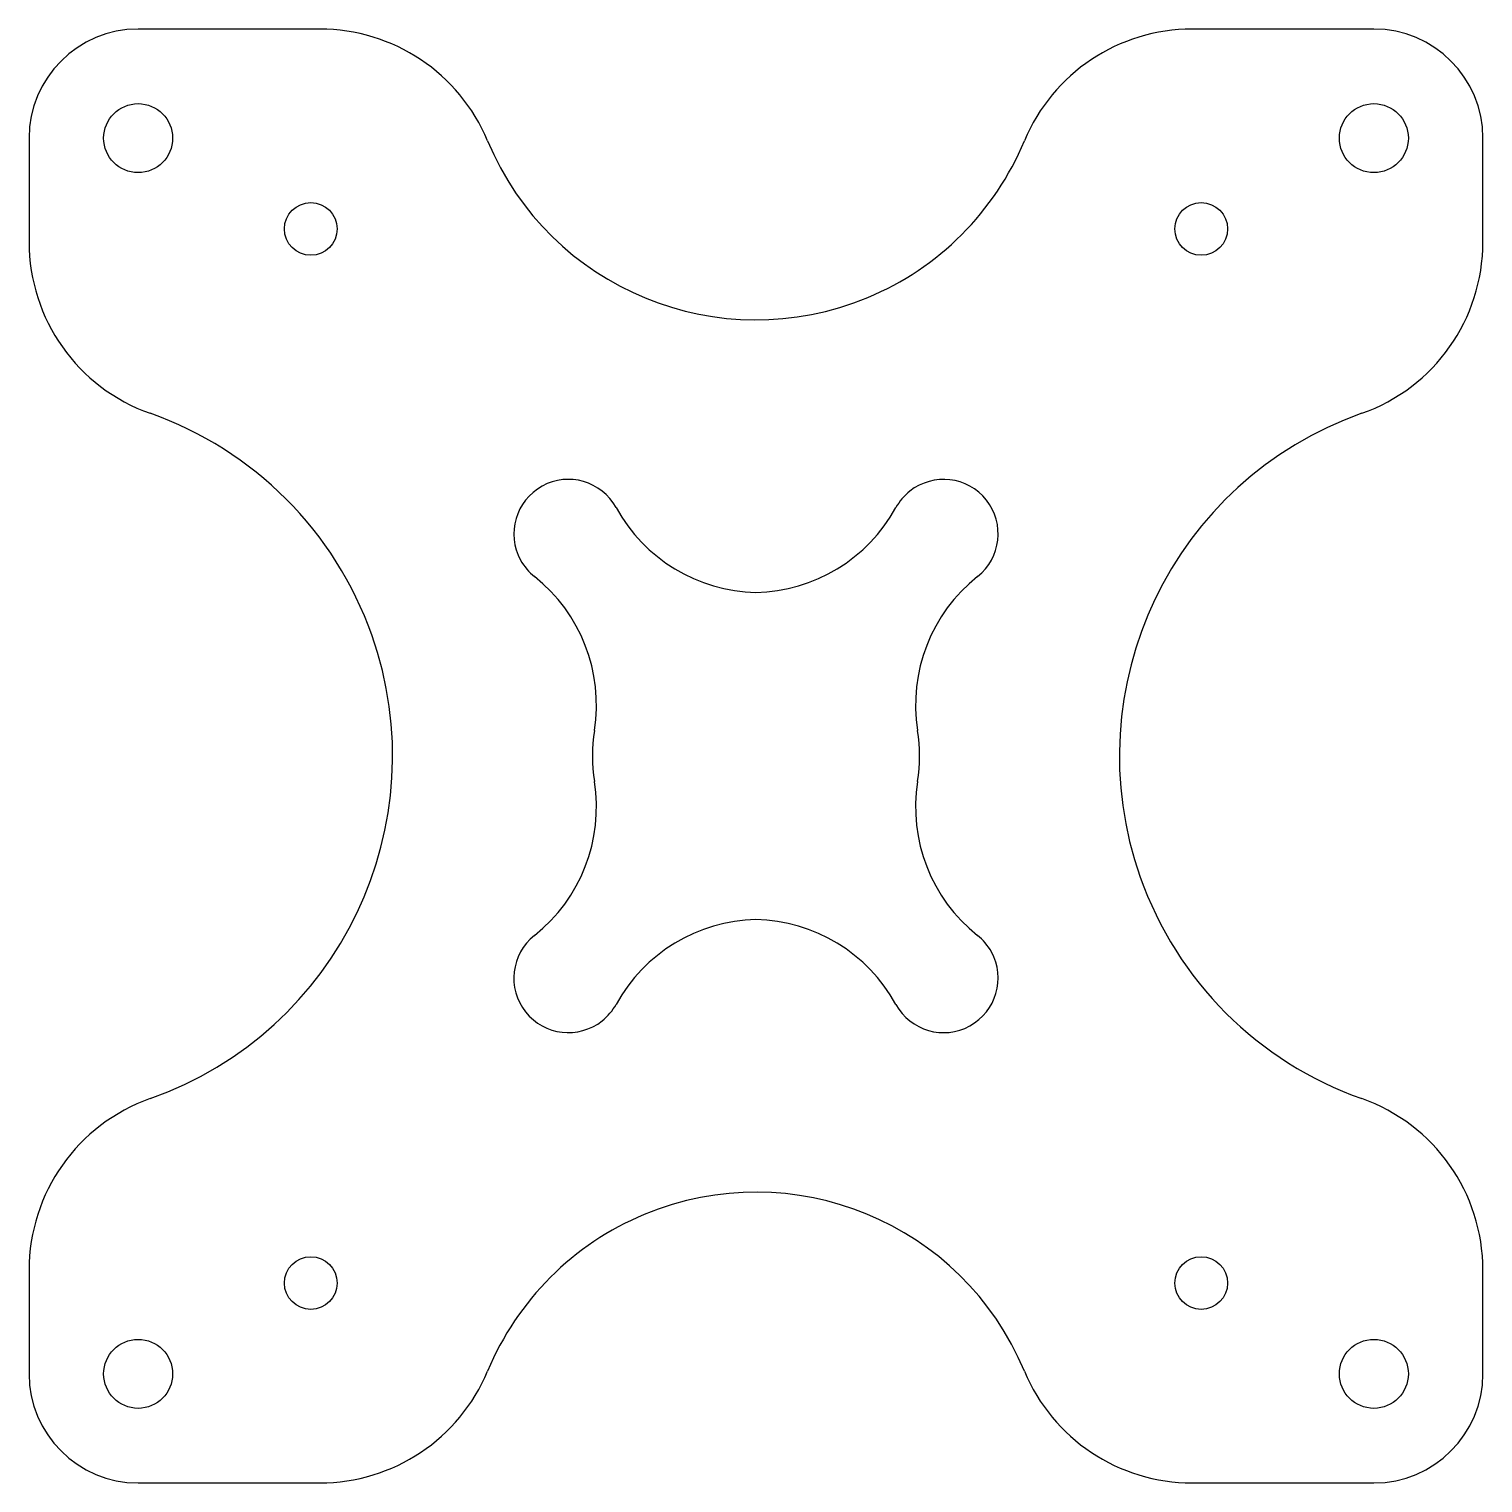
# Model space of a CAD drawing. Header units: inches. Extents: x 14.43 to 17.58, y 7.43 to 10.58.
import ezdxf

# ---------------------------------------------------------------- set-up
doc = ezdxf.new("R2010")
doc.units = ezdxf.units.IN
doc.header["$MEASUREMENT"] = 0
doc.layers.get('0').update_dxf_attribs({"lineweight": 0})

msp = doc.modelspace()

# ---------------------------------------------------------------- linework, layer by layer
at = {"color": 1, "lineweight": 25, "true_color": 0xff0000}
for p, q in [((15.0621, 10.5817), (14.6684, 10.5817)), ((17.3455, 10.5817), (16.9518, 10.5817)), ((14.4321, 10.3455), (14.4321, 10.1205)), ((17.5817, 10.1205), (17.5817, 10.3455)), ((14.4321, 7.8934), (14.4321, 7.6684)), ((17.5817, 7.6684), (17.5817, 7.8934)), ((14.6684, 7.4321), (15.0621, 7.4321)), ((16.9518, 7.4321), (17.3455, 7.4321))]:
    msp.add_line(p, q, dxfattribs=at)
for centre, radius in [((14.6684, 10.3455), 0.0747), ((17.3455, 10.3455), 0.0747), ((15.0424, 10.1487), 0.0571), ((16.9715, 10.1487), 0.0571), ((15.0424, 7.8652), 0.0571), ((16.9715, 7.8652), 0.0571), ((14.6684, 7.6684), 0.0747), ((17.3455, 7.6684), 0.0747)]:
    msp.add_circle(centre, radius, dxfattribs=at)
for points in [[(14.6684, 10.5817), (14.5379, 10.5817), (14.4321, 10.476), (14.4321, 10.3455)], [(15.4255, 10.3395), (15.3643, 10.4862), (15.221, 10.5817), (15.0621, 10.5817)], [(16.9518, 10.5817), (16.7929, 10.5817), (16.6495, 10.4862), (16.5884, 10.3395)], [(17.5817, 10.3455), (17.5817, 10.476), (17.476, 10.5817), (17.3455, 10.5817)], [(14.4321, 10.1205), (14.4321, 9.9537), (14.5373, 9.8049), (14.6946, 9.7493)], [(17.3193, 9.7493), (17.4766, 9.8049), (17.5817, 9.9537), (17.5817, 10.1205)], [(15.7039, 9.545), (15.7649, 9.434), (15.8804, 9.364), (16.0069, 9.3613)], [(16.0069, 9.3613), (16.1335, 9.364), (16.249, 9.434), (16.3099, 9.545)], [(15.657, 9.0624), (15.677, 9.1888), (15.6273, 9.3161), (15.5271, 9.3956)], [(16.4868, 9.3956), (16.3865, 9.3161), (16.3369, 9.1888), (16.3569, 9.0624)], [(15.657, 9.0624), (15.6512, 9.0257), (15.6512, 8.9882), (15.657, 8.9515)], [(16.3569, 8.9515), (16.3627, 8.9882), (16.3627, 9.0257), (16.3569, 9.0624)], [(15.5271, 8.6183), (15.6273, 8.6978), (15.677, 8.8251), (15.657, 8.9515)], [(16.3569, 8.9515), (16.3369, 8.8251), (16.3865, 8.6978), (16.4868, 8.6183)], [(16.0069, 8.6526), (15.8804, 8.6499), (15.7649, 8.5799), (15.7039, 8.4689)], [(16.3099, 8.4689), (16.249, 8.5799), (16.1335, 8.6499), (16.0069, 8.6526)], [(14.6946, 8.2646), (14.5373, 8.209), (14.4321, 8.0602), (14.4321, 7.8934)], [(17.5817, 7.8934), (17.5817, 8.0602), (17.4766, 8.209), (17.3193, 8.2646)], [(14.4321, 7.6684), (14.4321, 7.5379), (14.5379, 7.4321), (14.6684, 7.4321)], [(15.0621, 7.4321), (15.221, 7.4321), (15.3643, 7.5277), (15.4255, 7.6744)], [(16.5884, 7.6744), (16.6495, 7.5277), (16.7929, 7.4321), (16.9518, 7.4321)], [(17.3455, 7.4321), (17.476, 7.4321), (17.5817, 7.5379), (17.5817, 7.6684)]]:
    msp.add_open_spline(points, degree=3, dxfattribs=at)
for points, knots in [([(15.4255, 10.3395), (15.5593, 10.0183), (15.9281, 9.8665), (16.2492, 10.0003), (16.4026, 10.0642), (16.5245, 10.1861), (16.5884, 10.3395)], [0, 0, 0, 0, 1, 1, 1, 2, 2, 2, 2]), ([(14.6946, 8.2646), (15.1046, 8.4095), (15.3195, 8.8594), (15.1745, 9.2694), (15.0952, 9.4936), (14.9188, 9.67), (14.6946, 9.7493)], [0, 0, 0, 0, 1, 1, 1, 2, 2, 2, 2]), ([(17.3193, 9.7493), (16.9093, 9.6044), (16.6944, 9.1545), (16.8394, 8.7445), (16.9187, 8.5202), (17.095, 8.3439), (17.3193, 8.2646)], [0, 0, 0, 0, 1, 1, 1, 2, 2, 2, 2]), ([(15.7039, 9.545), (15.6725, 9.6022), (15.6007, 9.6231), (15.5436, 9.5917), (15.4864, 9.5603), (15.4655, 9.4884), (15.4969, 9.4313), (15.5045, 9.4175), (15.5147, 9.4053), (15.5271, 9.3956)], [0, 0, 0, 0, 1, 1, 1, 2, 2, 2, 3, 3, 3, 3]), ([(16.4868, 9.3956), (16.5379, 9.4361), (16.5465, 9.5104), (16.506, 9.5615), (16.4655, 9.6126), (16.3912, 9.6212), (16.3401, 9.5807), (16.3278, 9.5709), (16.3175, 9.5588), (16.3099, 9.545)], [0, 0, 0, 0, 1, 1, 1, 2, 2, 2, 3, 3, 3, 3]), ([(15.5271, 8.6183), (15.4759, 8.5778), (15.4673, 8.5035), (15.5079, 8.4524), (15.5484, 8.4013), (15.6227, 8.3927), (15.6738, 8.4332), (15.6861, 8.443), (15.6964, 8.4551), (15.7039, 8.4689)], [0, 0, 0, 0, 1, 1, 1, 2, 2, 2, 3, 3, 3, 3]), ([(16.3099, 8.4689), (16.3413, 8.4117), (16.4131, 8.3908), (16.4703, 8.4222), (16.5275, 8.4536), (16.5484, 8.5254), (16.517, 8.5826), (16.5094, 8.5964), (16.4992, 8.6086), (16.4868, 8.6183)], [0, 0, 0, 0, 1, 1, 1, 2, 2, 2, 3, 3, 3, 3]), ([(16.5884, 7.6744), (16.4546, 7.9956), (16.0858, 8.1474), (15.7647, 8.0136), (15.6113, 7.9497), (15.4894, 7.8278), (15.4255, 7.6744)], [0, 0, 0, 0, 1, 1, 1, 2, 2, 2, 2])]:
    msp.add_open_spline(points, degree=3, knots=knots, dxfattribs=at)

doc.saveas('drawing.dxf')
